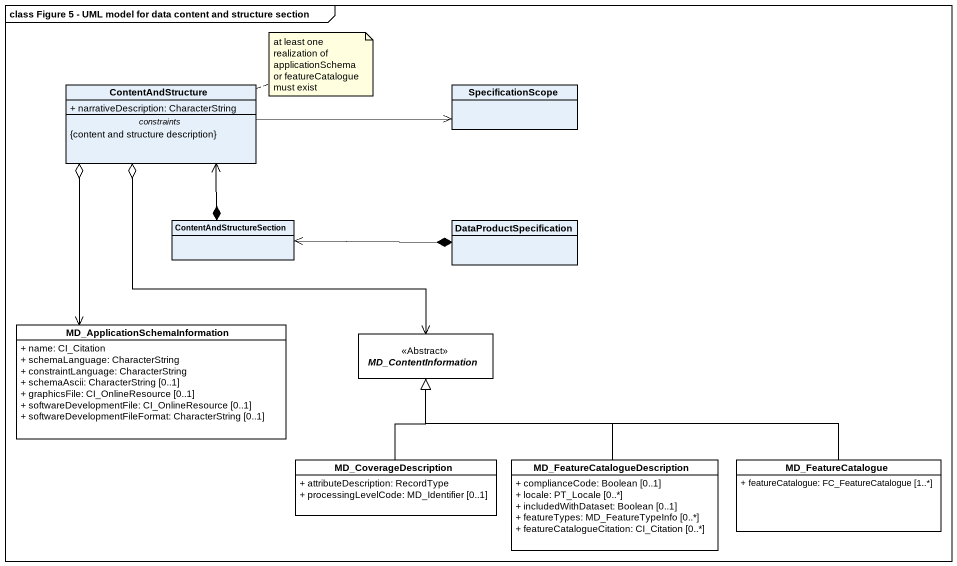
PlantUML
@startuml
mainframe class Figure 5 - UML model for data content and structure section
hide circle
hide empty members
skinparam classAttributeIconSize 0
class ContentAndStructure {
  + narrativeDescription: CharacterString
  -- constraints --
  {content and structure description}
}
class SpecificationScope
class ContentAndStructureSection
class DataProductSpecification
class "MD_ApplicationSchemaInformation" as MD_ApplicationSchemaInformat #FFFFFF {
  + name: CI_Citation
  + schemaLanguage: CharacterString
  + constraintLanguage: CharacterString
  + schemaAscii: CharacterString [0..1]
  + graphicsFile: CI_OnlineResource [0..1]
  + softwareDevelopmentFile: CI_OnlineResource [0..1]
  + softwareDevelopmentFileFormat: CharacterString [0..1]
}
abstract class MD_ContentInformation <<Abstract>> #FFFFFF
class MD_CoverageDescription #FFFFFF {
  + attributeDescription: RecordType
  + processingLevelCode: MD_Identifier [0..1]
}
class "MD_FeatureCatalogueDescription" as MD_FeatureCatalogueDescripti #FFFFFF {
  + complianceCode: Boolean [0..1]
  + locale: PT_Locale [0..*]
  + includedWithDataset: Boolean [0..1]
  + featureTypes: MD_FeatureTypeInfo [0..*]
  + featureCatalogueCitation: CI_Citation [0..*]
}
class MD_FeatureCatalogue #FFFFFF {
  + featureCatalogue: FC_FeatureCatalogue [1..*]
}
ContentAndStructure -right-> SpecificationScope
ContentAndStructure o--> MD_ApplicationSchemaInformat
ContentAndStructure o--> MD_ContentInformation
ContentAndStructureSection *-up-> ContentAndStructure
ContentAndStructureSection <-right-* DataProductSpecification
MD_CoverageDescription -up-|> MD_ContentInformation
MD_FeatureCatalogueDescripti -up-|> MD_ContentInformation
MD_FeatureCatalogue -left-|> MD_ContentInformation
note right of ContentAndStructure : at least one realization of applicationSchema or featureCatalogue must exist
@enduml
